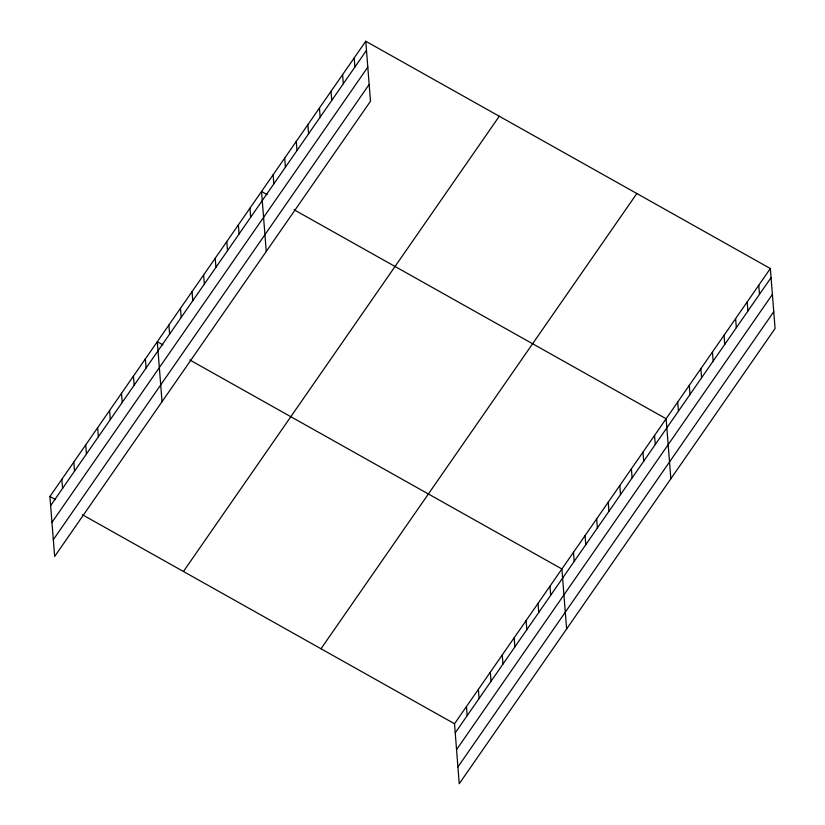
<?xml version="1.0" encoding="UTF-8"?>
<svg xmlns="http://www.w3.org/2000/svg" width="825" height="825" viewBox="0 0 825 825"><rect width="100%" height="100%" fill="white"/><g stroke="black" fill="none" stroke-linecap="round" stroke-linejoin="round"><path stroke-width="1.24" d="M365.764 41.25L370.487 101.238L54.646 556.473L49.923 496.485L365.764 41.25L770.354 268.527L775.077 328.515L459.236 783.75L454.513 723.762L770.354 268.527M50.645 505.581L366.486 50.346M51.965 522.369L367.806 67.145M53.326 539.674L369.167 84.449M183.439 571.488L499.28 116.253M320.997 648.759L636.838 193.524M455.235 732.858L771.066 277.633M456.555 749.657L772.396 294.422M457.916 766.951L773.757 311.726M267.145 194.628L261.535 191.472L266.258 251.46M294.071 209.756L666.126 418.76L670.849 478.748M162.917 344.85L157.307 341.705L162.03 401.692M189.843 359.978L561.897 568.982L566.62 628.97M49.923 496.485L55.533 499.63M82.459 514.759L454.513 723.762M758.773 285.223L759.485 294.319M747.192 301.919L747.904 311.015M735.611 318.605L736.323 327.7M724.03 335.301L724.742 344.396M712.449 351.986L713.161 361.092M700.868 368.682L701.58 377.778M689.288 385.378L690.009 394.474M677.707 402.064L678.428 411.159M654.545 435.445L655.267 444.551M642.964 452.141L643.686 461.237M631.383 468.837L632.105 477.933M619.802 485.523L620.524 494.618M608.221 502.219L608.943 511.314M596.64 518.904L597.362 528M585.059 535.6L585.781 544.696M573.478 552.296L574.2 561.392M549.966 586.183L550.688 595.279M538.034 603.374L538.756 612.48M526.103 620.575L526.824 629.671M514.171 637.777L514.893 646.872M502.239 654.967L502.961 664.063M490.308 672.169L491.03 681.264M478.376 689.37L479.098 698.466M466.445 706.561L467.167 715.657M354.183 57.946L354.905 67.042M342.602 74.632L343.324 83.727M331.021 91.328L331.743 100.423M319.44 108.013L320.162 117.119M307.859 124.709L308.581 133.805M296.278 141.405L297 150.501M284.697 158.091L285.419 167.186M273.116 174.787L273.838 183.882M249.954 208.168L250.676 217.264M238.373 224.864L239.095 233.96M226.792 241.55L227.514 250.645M215.212 258.246L215.933 267.341M203.631 274.931L204.352 284.027M192.05 291.627L192.772 300.723M180.469 308.323L181.191 317.419M168.888 325.009L169.61 334.104M145.375 358.896L146.097 367.991M133.444 376.097L134.166 385.192M121.512 393.298L122.234 402.394M109.581 410.489L110.302 419.585M97.649 427.69L98.371 436.786M85.718 444.892L86.439 453.987M73.786 462.082L74.508 471.178M61.854 479.284L62.576 488.379"/></g></svg>
